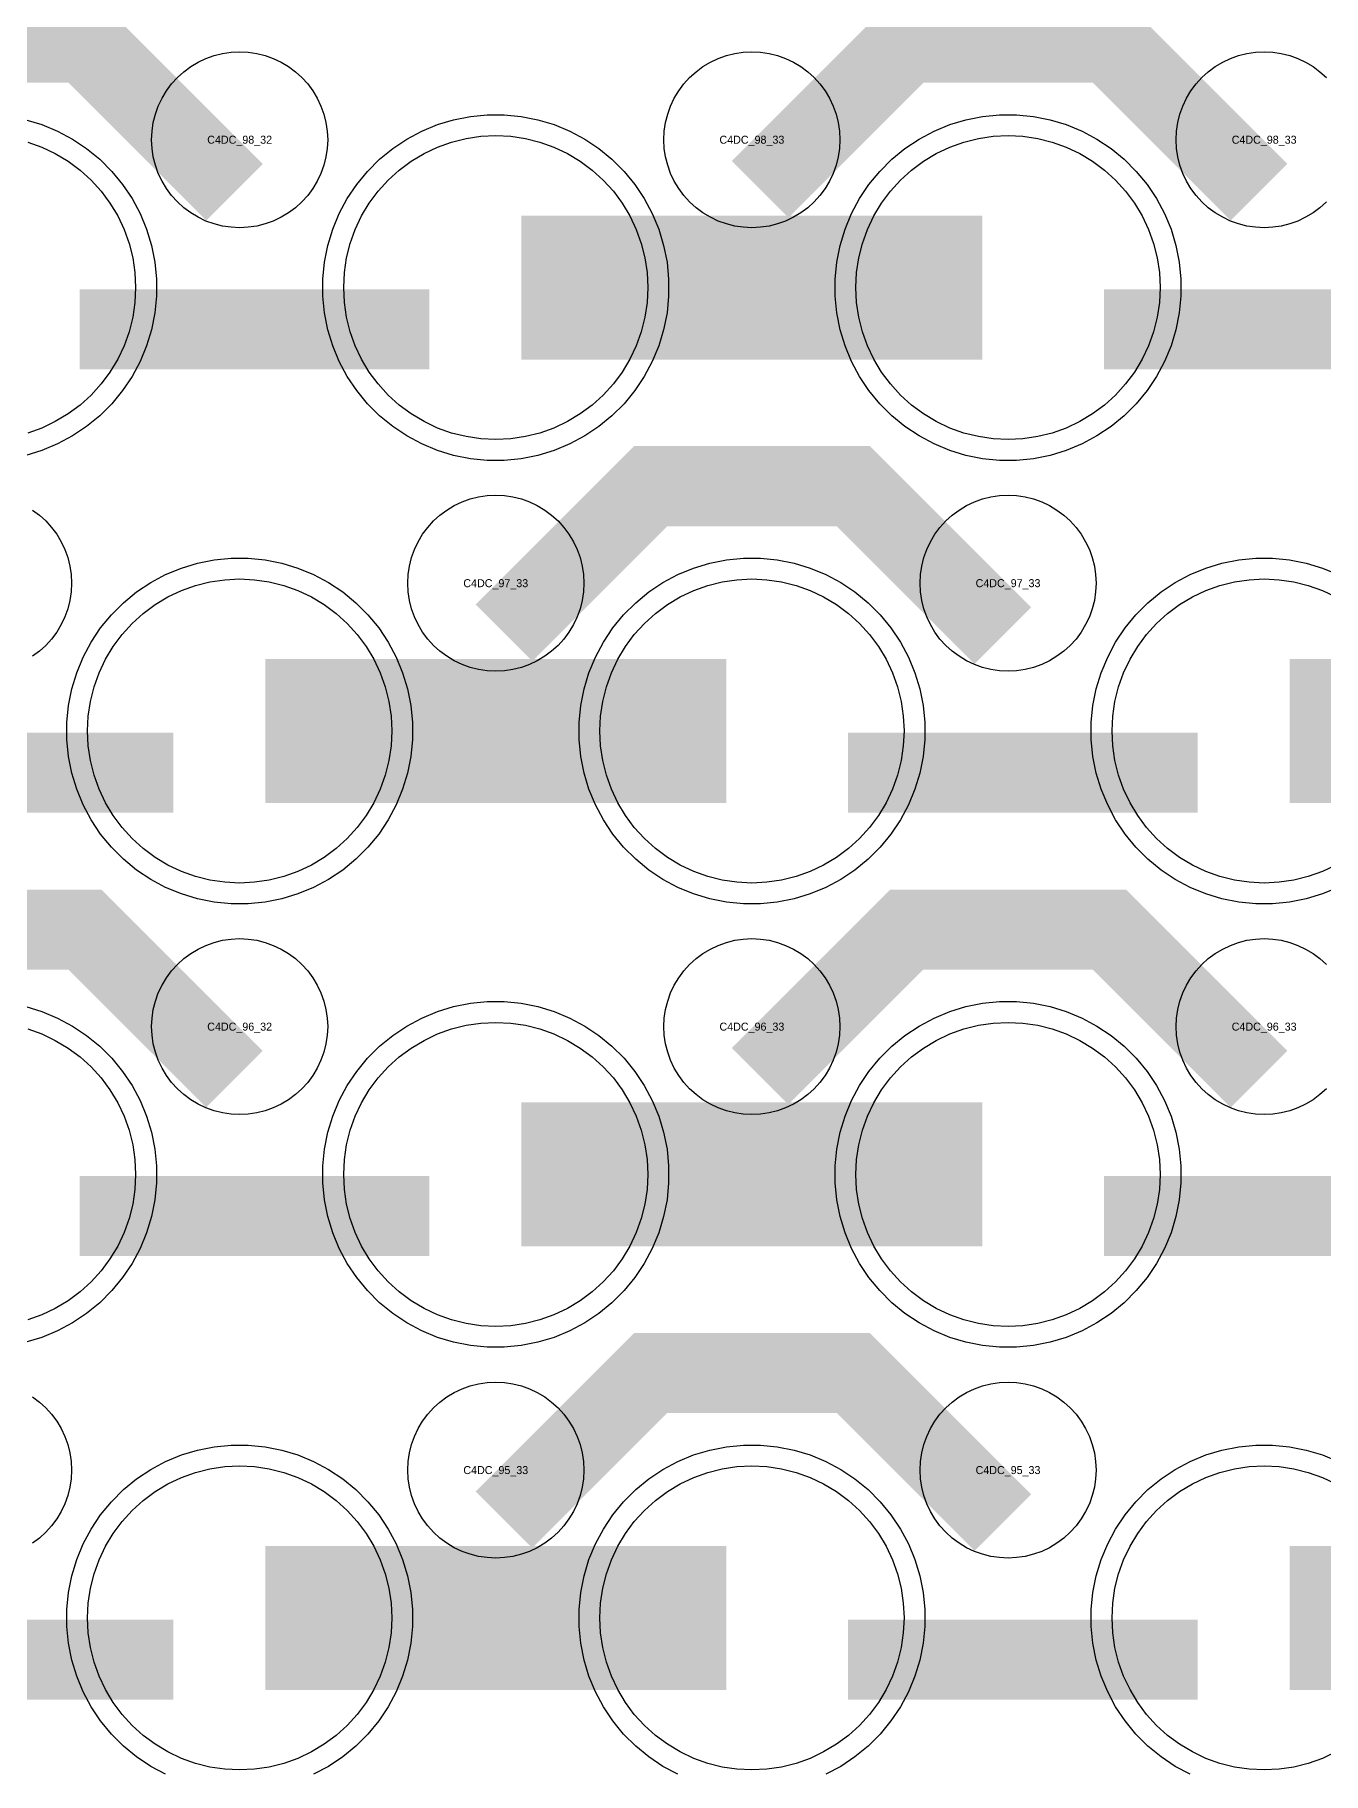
# Model space of a CAD drawing. Extents: x -11880 to 11880, y -14992 to 14992.
# Drawn here: x -1584 to -1182, y -1725 to -1181 of the extents above; entities that cross this region are included whole.
import ezdxf
from ezdxf.enums import TextEntityAlignment as Align

# ---------------------------------------------------------------- set-up
doc = ezdxf.new("R2010")
doc.units = 0
doc.header["$MEASUREMENT"] = 0
for name, color, linetype in [('GDS_775_DT_237', 138, 'CONTINUOUS'), ('RDL1_FS', 34, 'CONTINUOUS'), ('RDL_BS', 160, 'CONTINUOUS')]:
    doc.layers.add(name, color=color, linetype=linetype)

msp = doc.modelspace()

# ---------------------------------------------------------------- linework, layer by layer
at = {"layer": 'RDL1_FS'}
for points in [[(-1586.209, -1214.821), (-1581.819, -1216.393), (-1577.605, -1218.385), (-1573.605, -1220.783), (-1569.86, -1223.561), (-1566.406, -1226.691), (-1563.276, -1230.145), (-1560.498, -1233.89), (-1558.1, -1237.89), (-1556.108, -1242.104), (-1554.536, -1246.494), (-1553.404, -1251.017), (-1552.72, -1255.628), (-1552.491, -1260.285), (-1552.72, -1264.942), (-1553.404, -1269.553), (-1554.536, -1274.076), (-1556.108, -1278.466), (-1558.1, -1282.68), (-1560.498, -1286.68), (-1563.276, -1290.425), (-1566.406, -1293.879), (-1569.86, -1297.009), (-1573.605, -1299.787), (-1577.605, -1302.185), (-1581.819, -1304.177), (-1586.209, -1305.749)], [(-1177.605, -1440.75), (-1181.819, -1442.742), (-1186.209, -1444.314), (-1190.732, -1445.446), (-1195.343, -1446.13), (-1200, -1446.359), (-1204.657, -1446.13), (-1209.268, -1445.446), (-1213.791, -1444.314), (-1218.181, -1442.742), (-1222.395, -1440.75), (-1226.395, -1438.352), (-1230.14, -1435.574), (-1233.594, -1432.444), (-1236.724, -1428.99), (-1239.502, -1425.245), (-1241.9, -1421.245), (-1243.892, -1417.031), (-1245.464, -1412.641), (-1246.596, -1408.118), (-1247.28, -1403.507), (-1247.509, -1398.85), (-1247.28, -1394.193), (-1246.596, -1389.582), (-1245.464, -1385.059), (-1243.892, -1380.669), (-1241.9, -1376.455), (-1239.502, -1372.455), (-1236.724, -1368.71), (-1233.594, -1365.256), (-1230.14, -1362.126), (-1226.395, -1359.348), (-1222.395, -1356.95), (-1218.181, -1354.958), (-1213.791, -1353.386), (-1209.268, -1352.254), (-1204.657, -1351.57), (-1200, -1351.341), (-1195.343, -1351.57), (-1190.732, -1352.254), (-1186.209, -1353.386), (-1181.819, -1354.958), (-1177.605, -1356.95)], [(-1586.209, -1491.951), (-1581.819, -1493.523), (-1577.605, -1495.515), (-1573.605, -1497.913), (-1569.86, -1500.691), (-1566.406, -1503.821), (-1563.276, -1507.275), (-1560.498, -1511.02), (-1558.1, -1515.02), (-1556.108, -1519.234), (-1554.536, -1523.624), (-1553.404, -1528.147), (-1552.72, -1532.758), (-1552.491, -1537.415), (-1552.72, -1542.072), (-1553.404, -1546.683), (-1554.536, -1551.206), (-1556.108, -1555.596), (-1558.1, -1559.81), (-1560.498, -1563.81), (-1563.276, -1567.555), (-1566.406, -1571.009), (-1569.86, -1574.139), (-1573.605, -1576.917), (-1577.605, -1579.315), (-1581.819, -1581.307), (-1586.209, -1582.879)], [(-1177.605, -1717.88), (-1181.819, -1719.872), (-1186.209, -1721.444), (-1190.732, -1722.576), (-1195.343, -1723.26), (-1200, -1723.489), (-1204.657, -1723.26), (-1209.268, -1722.576), (-1213.791, -1721.444), (-1218.181, -1719.872), (-1222.395, -1717.88), (-1226.395, -1715.482), (-1230.14, -1712.704), (-1233.594, -1709.574), (-1236.724, -1706.12), (-1239.502, -1702.375), (-1241.9, -1698.375), (-1243.892, -1694.161), (-1245.464, -1689.771), (-1246.596, -1685.248), (-1247.28, -1680.637), (-1247.509, -1675.98), (-1247.28, -1671.323), (-1246.596, -1666.712), (-1245.464, -1662.189), (-1243.892, -1657.799), (-1241.9, -1653.585), (-1239.502, -1649.585), (-1236.724, -1645.84), (-1233.594, -1642.386), (-1230.14, -1639.256), (-1226.395, -1636.478), (-1222.395, -1634.08), (-1218.181, -1632.088), (-1213.791, -1630.516), (-1209.268, -1629.384), (-1204.657, -1628.7), (-1200, -1628.471), (-1195.343, -1628.7), (-1190.732, -1629.384), (-1186.209, -1630.516), (-1181.819, -1632.088), (-1177.605, -1634.08)]]:
    msp.add_lwpolyline(points, dxfattribs=at)
for points in [[(-1440, -1307.794), (-1444.657, -1307.565), (-1449.268, -1306.881), (-1453.791, -1305.749), (-1458.181, -1304.177), (-1462.395, -1302.185), (-1466.395, -1299.787), (-1470.14, -1297.009), (-1473.594, -1293.879), (-1476.724, -1290.425), (-1479.502, -1286.68), (-1481.9, -1282.68), (-1483.892, -1278.466), (-1485.464, -1274.076), (-1486.596, -1269.553), (-1487.28, -1264.942), (-1487.509, -1260.285), (-1487.28, -1255.628), (-1486.596, -1251.017), (-1485.464, -1246.494), (-1483.892, -1242.104), (-1481.9, -1237.89), (-1479.502, -1233.89), (-1476.724, -1230.145), (-1473.594, -1226.691), (-1470.14, -1223.561), (-1466.395, -1220.783), (-1462.395, -1218.385), (-1458.181, -1216.393), (-1453.791, -1214.821), (-1449.268, -1213.689), (-1444.657, -1213.005), (-1440, -1212.776), (-1435.343, -1213.005), (-1430.732, -1213.689), (-1426.209, -1214.821), (-1421.819, -1216.393), (-1417.605, -1218.385), (-1413.605, -1220.783), (-1409.86, -1223.561), (-1406.406, -1226.691), (-1403.276, -1230.145), (-1400.498, -1233.89), (-1398.1, -1237.89), (-1396.108, -1242.104), (-1394.536, -1246.494), (-1393.404, -1251.017), (-1392.72, -1255.628), (-1392.491, -1260.285), (-1392.72, -1264.942), (-1393.404, -1269.553), (-1394.536, -1274.076), (-1396.108, -1278.466), (-1398.1, -1282.68), (-1400.498, -1286.68), (-1403.276, -1290.425), (-1406.406, -1293.879), (-1409.86, -1297.009), (-1413.605, -1299.787), (-1417.605, -1302.185), (-1421.819, -1304.177), (-1426.209, -1305.749), (-1430.732, -1306.881), (-1435.343, -1307.565)], [(-1280, -1307.794), (-1284.657, -1307.565), (-1289.268, -1306.881), (-1293.791, -1305.749), (-1298.181, -1304.177), (-1302.395, -1302.185), (-1306.395, -1299.787), (-1310.14, -1297.009), (-1313.594, -1293.879), (-1316.724, -1290.425), (-1319.502, -1286.68), (-1321.9, -1282.68), (-1323.892, -1278.466), (-1325.464, -1274.076), (-1326.596, -1269.553), (-1327.28, -1264.942), (-1327.509, -1260.285), (-1327.28, -1255.628), (-1326.596, -1251.017), (-1325.464, -1246.494), (-1323.892, -1242.104), (-1321.9, -1237.89), (-1319.502, -1233.89), (-1316.724, -1230.145), (-1313.594, -1226.691), (-1310.14, -1223.561), (-1306.395, -1220.783), (-1302.395, -1218.385), (-1298.181, -1216.393), (-1293.791, -1214.821), (-1289.268, -1213.689), (-1284.657, -1213.005), (-1280, -1212.776), (-1275.343, -1213.005), (-1270.732, -1213.689), (-1266.209, -1214.821), (-1261.819, -1216.393), (-1257.605, -1218.385), (-1253.605, -1220.783), (-1249.86, -1223.561), (-1246.406, -1226.691), (-1243.276, -1230.145), (-1240.498, -1233.89), (-1238.1, -1237.89), (-1236.108, -1242.104), (-1234.536, -1246.494), (-1233.404, -1251.017), (-1232.72, -1255.628), (-1232.491, -1260.285), (-1232.72, -1264.942), (-1233.404, -1269.553), (-1234.536, -1274.076), (-1236.108, -1278.466), (-1238.1, -1282.68), (-1240.498, -1286.68), (-1243.276, -1290.425), (-1246.406, -1293.879), (-1249.86, -1297.009), (-1253.605, -1299.787), (-1257.605, -1302.185), (-1261.819, -1304.177), (-1266.209, -1305.749), (-1270.732, -1306.881), (-1275.343, -1307.565)], [(-1520, -1446.359), (-1524.657, -1446.13), (-1529.268, -1445.446), (-1533.791, -1444.314), (-1538.181, -1442.742), (-1542.395, -1440.75), (-1546.395, -1438.352), (-1550.14, -1435.574), (-1553.594, -1432.444), (-1556.724, -1428.99), (-1559.502, -1425.245), (-1561.9, -1421.245), (-1563.892, -1417.031), (-1565.464, -1412.641), (-1566.596, -1408.118), (-1567.28, -1403.507), (-1567.509, -1398.85), (-1567.28, -1394.193), (-1566.596, -1389.582), (-1565.464, -1385.059), (-1563.892, -1380.669), (-1561.9, -1376.455), (-1559.502, -1372.455), (-1556.724, -1368.71), (-1553.594, -1365.256), (-1550.14, -1362.126), (-1546.395, -1359.348), (-1542.395, -1356.95), (-1538.181, -1354.958), (-1533.791, -1353.386), (-1529.268, -1352.254), (-1524.657, -1351.57), (-1520, -1351.341), (-1515.343, -1351.57), (-1510.732, -1352.254), (-1506.209, -1353.386), (-1501.819, -1354.958), (-1497.605, -1356.95), (-1493.605, -1359.348), (-1489.86, -1362.126), (-1486.406, -1365.256), (-1483.276, -1368.71), (-1480.498, -1372.455), (-1478.1, -1376.455), (-1476.108, -1380.669), (-1474.536, -1385.059), (-1473.404, -1389.582), (-1472.72, -1394.193), (-1472.491, -1398.85), (-1472.72, -1403.507), (-1473.404, -1408.118), (-1474.536, -1412.641), (-1476.108, -1417.031), (-1478.1, -1421.245), (-1480.498, -1425.245), (-1483.276, -1428.99), (-1486.406, -1432.444), (-1489.86, -1435.574), (-1493.605, -1438.352), (-1497.605, -1440.75), (-1501.819, -1442.742), (-1506.209, -1444.314), (-1510.732, -1445.446), (-1515.343, -1446.13)], [(-1360, -1446.359), (-1364.657, -1446.13), (-1369.268, -1445.446), (-1373.791, -1444.314), (-1378.181, -1442.742), (-1382.395, -1440.75), (-1386.395, -1438.352), (-1390.14, -1435.574), (-1393.594, -1432.444), (-1396.724, -1428.99), (-1399.502, -1425.245), (-1401.9, -1421.245), (-1403.892, -1417.031), (-1405.464, -1412.641), (-1406.596, -1408.118), (-1407.28, -1403.507), (-1407.509, -1398.85), (-1407.28, -1394.193), (-1406.596, -1389.582), (-1405.464, -1385.059), (-1403.892, -1380.669), (-1401.9, -1376.455), (-1399.502, -1372.455), (-1396.724, -1368.71), (-1393.594, -1365.256), (-1390.14, -1362.126), (-1386.395, -1359.348), (-1382.395, -1356.95), (-1378.181, -1354.958), (-1373.791, -1353.386), (-1369.268, -1352.254), (-1364.657, -1351.57), (-1360, -1351.341), (-1355.343, -1351.57), (-1350.732, -1352.254), (-1346.209, -1353.386), (-1341.819, -1354.958), (-1337.605, -1356.95), (-1333.605, -1359.348), (-1329.86, -1362.126), (-1326.406, -1365.256), (-1323.276, -1368.71), (-1320.498, -1372.455), (-1318.1, -1376.455), (-1316.108, -1380.669), (-1314.536, -1385.059), (-1313.404, -1389.582), (-1312.72, -1394.193), (-1312.491, -1398.85), (-1312.72, -1403.507), (-1313.404, -1408.118), (-1314.536, -1412.641), (-1316.108, -1417.031), (-1318.1, -1421.245), (-1320.498, -1425.245), (-1323.276, -1428.99), (-1326.406, -1432.444), (-1329.86, -1435.574), (-1333.605, -1438.352), (-1337.605, -1440.75), (-1341.819, -1442.742), (-1346.209, -1444.314), (-1350.732, -1445.446), (-1355.343, -1446.13)], [(-1440, -1584.924), (-1444.657, -1584.695), (-1449.268, -1584.011), (-1453.791, -1582.879), (-1458.181, -1581.307), (-1462.395, -1579.315), (-1466.395, -1576.917), (-1470.14, -1574.139), (-1473.594, -1571.009), (-1476.724, -1567.555), (-1479.502, -1563.81), (-1481.9, -1559.81), (-1483.892, -1555.596), (-1485.464, -1551.206), (-1486.596, -1546.683), (-1487.28, -1542.072), (-1487.509, -1537.415), (-1487.28, -1532.758), (-1486.596, -1528.147), (-1485.464, -1523.624), (-1483.892, -1519.234), (-1481.9, -1515.02), (-1479.502, -1511.02), (-1476.724, -1507.275), (-1473.594, -1503.821), (-1470.14, -1500.691), (-1466.395, -1497.913), (-1462.395, -1495.515), (-1458.181, -1493.523), (-1453.791, -1491.951), (-1449.268, -1490.819), (-1444.657, -1490.135), (-1440, -1489.906), (-1435.343, -1490.135), (-1430.732, -1490.819), (-1426.209, -1491.951), (-1421.819, -1493.523), (-1417.605, -1495.515), (-1413.605, -1497.913), (-1409.86, -1500.691), (-1406.406, -1503.821), (-1403.276, -1507.275), (-1400.498, -1511.02), (-1398.1, -1515.02), (-1396.108, -1519.234), (-1394.536, -1523.624), (-1393.404, -1528.147), (-1392.72, -1532.758), (-1392.491, -1537.415), (-1392.72, -1542.072), (-1393.404, -1546.683), (-1394.536, -1551.206), (-1396.108, -1555.596), (-1398.1, -1559.81), (-1400.498, -1563.81), (-1403.276, -1567.555), (-1406.406, -1571.009), (-1409.86, -1574.139), (-1413.605, -1576.917), (-1417.605, -1579.315), (-1421.819, -1581.307), (-1426.209, -1582.879), (-1430.732, -1584.011), (-1435.343, -1584.695)], [(-1280, -1584.924), (-1284.657, -1584.695), (-1289.268, -1584.011), (-1293.791, -1582.879), (-1298.181, -1581.307), (-1302.395, -1579.315), (-1306.395, -1576.917), (-1310.14, -1574.139), (-1313.594, -1571.009), (-1316.724, -1567.555), (-1319.502, -1563.81), (-1321.9, -1559.81), (-1323.892, -1555.596), (-1325.464, -1551.206), (-1326.596, -1546.683), (-1327.28, -1542.072), (-1327.509, -1537.415), (-1327.28, -1532.758), (-1326.596, -1528.147), (-1325.464, -1523.624), (-1323.892, -1519.234), (-1321.9, -1515.02), (-1319.502, -1511.02), (-1316.724, -1507.275), (-1313.594, -1503.821), (-1310.14, -1500.691), (-1306.395, -1497.913), (-1302.395, -1495.515), (-1298.181, -1493.523), (-1293.791, -1491.951), (-1289.268, -1490.819), (-1284.657, -1490.135), (-1280, -1489.906), (-1275.343, -1490.135), (-1270.732, -1490.819), (-1266.209, -1491.951), (-1261.819, -1493.523), (-1257.605, -1495.515), (-1253.605, -1497.913), (-1249.86, -1500.691), (-1246.406, -1503.821), (-1243.276, -1507.275), (-1240.498, -1511.02), (-1238.1, -1515.02), (-1236.108, -1519.234), (-1234.536, -1523.624), (-1233.404, -1528.147), (-1232.72, -1532.758), (-1232.491, -1537.415), (-1232.72, -1542.072), (-1233.404, -1546.683), (-1234.536, -1551.206), (-1236.108, -1555.596), (-1238.1, -1559.81), (-1240.498, -1563.81), (-1243.276, -1567.555), (-1246.406, -1571.009), (-1249.86, -1574.139), (-1253.605, -1576.917), (-1257.605, -1579.315), (-1261.819, -1581.307), (-1266.209, -1582.879), (-1270.732, -1584.011), (-1275.343, -1584.695)], [(-1520, -1723.489), (-1524.657, -1723.26), (-1529.268, -1722.576), (-1533.791, -1721.444), (-1538.181, -1719.872), (-1542.395, -1717.88), (-1546.395, -1715.482), (-1550.14, -1712.704), (-1553.594, -1709.574), (-1556.724, -1706.12), (-1559.502, -1702.375), (-1561.9, -1698.375), (-1563.892, -1694.161), (-1565.464, -1689.771), (-1566.596, -1685.248), (-1567.28, -1680.637), (-1567.509, -1675.98), (-1567.28, -1671.323), (-1566.596, -1666.712), (-1565.464, -1662.189), (-1563.892, -1657.799), (-1561.9, -1653.585), (-1559.502, -1649.585), (-1556.724, -1645.84), (-1553.594, -1642.386), (-1550.14, -1639.256), (-1546.395, -1636.478), (-1542.395, -1634.08), (-1538.181, -1632.088), (-1533.791, -1630.516), (-1529.268, -1629.384), (-1524.657, -1628.7), (-1520, -1628.471), (-1515.343, -1628.7), (-1510.732, -1629.384), (-1506.209, -1630.516), (-1501.819, -1632.088), (-1497.605, -1634.08), (-1493.605, -1636.478), (-1489.86, -1639.256), (-1486.406, -1642.386), (-1483.276, -1645.84), (-1480.498, -1649.585), (-1478.1, -1653.585), (-1476.108, -1657.799), (-1474.536, -1662.189), (-1473.404, -1666.712), (-1472.72, -1671.323), (-1472.491, -1675.98), (-1472.72, -1680.637), (-1473.404, -1685.248), (-1474.536, -1689.771), (-1476.108, -1694.161), (-1478.1, -1698.375), (-1480.498, -1702.375), (-1483.276, -1706.12), (-1486.406, -1709.574), (-1489.86, -1712.704), (-1493.605, -1715.482), (-1497.605, -1717.88), (-1501.819, -1719.872), (-1506.209, -1721.444), (-1510.732, -1722.576), (-1515.343, -1723.26)], [(-1360, -1723.489), (-1364.657, -1723.26), (-1369.268, -1722.576), (-1373.791, -1721.444), (-1378.181, -1719.872), (-1382.395, -1717.88), (-1386.395, -1715.482), (-1390.14, -1712.704), (-1393.594, -1709.574), (-1396.724, -1706.12), (-1399.502, -1702.375), (-1401.9, -1698.375), (-1403.892, -1694.161), (-1405.464, -1689.771), (-1406.596, -1685.248), (-1407.28, -1680.637), (-1407.509, -1675.98), (-1407.28, -1671.323), (-1406.596, -1666.712), (-1405.464, -1662.189), (-1403.892, -1657.799), (-1401.9, -1653.585), (-1399.502, -1649.585), (-1396.724, -1645.84), (-1393.594, -1642.386), (-1390.14, -1639.256), (-1386.395, -1636.478), (-1382.395, -1634.08), (-1378.181, -1632.088), (-1373.791, -1630.516), (-1369.268, -1629.384), (-1364.657, -1628.7), (-1360, -1628.471), (-1355.343, -1628.7), (-1350.732, -1629.384), (-1346.209, -1630.516), (-1341.819, -1632.088), (-1337.605, -1634.08), (-1333.605, -1636.478), (-1329.86, -1639.256), (-1326.406, -1642.386), (-1323.276, -1645.84), (-1320.498, -1649.585), (-1318.1, -1653.585), (-1316.108, -1657.799), (-1314.536, -1662.189), (-1313.404, -1666.712), (-1312.72, -1671.323), (-1312.491, -1675.98), (-1312.72, -1680.637), (-1313.404, -1685.248), (-1314.536, -1689.771), (-1316.108, -1694.161), (-1318.1, -1698.375), (-1320.498, -1702.375), (-1323.276, -1706.12), (-1326.406, -1709.574), (-1329.86, -1712.704), (-1333.605, -1715.482), (-1337.605, -1717.88), (-1341.819, -1719.872), (-1346.209, -1721.444), (-1350.732, -1722.576), (-1355.343, -1723.26)]]:
    msp.add_lwpolyline(points, close=True, dxfattribs=at)
for points in [[(-1431.998, -1260.285, 45, 45, 0), (-1359.998, -1260.285, 45, 45, 0)], [(-1359.998, -1260.285, 45, 45, 0), (-1287.998, -1260.285, 45, 45, 0)], [(-1511.998, -1398.85, 45, 45, 0), (-1439.998, -1398.85, 45, 45, 0)], [(-1439.998, -1398.85, 45, 45, 0), (-1367.998, -1398.85, 45, 45, 0)], [(-1191.998, -1398.85, 45, 45, 0), (-1119.998, -1398.85, 45, 45, 0)], [(-1431.998, -1537.415, 45, 45, 0), (-1359.998, -1537.415, 45, 45, 0)], [(-1359.998, -1537.415, 45, 45, 0), (-1287.998, -1537.415, 45, 45, 0)], [(-1511.998, -1675.98, 45, 45, 0), (-1439.998, -1675.98, 45, 45, 0)], [(-1439.998, -1675.98, 45, 45, 0), (-1367.998, -1675.98, 45, 45, 0)], [(-1191.998, -1675.98, 45, 45, 0), (-1119.998, -1675.98, 45, 45, 0)]]:
    msp.add_lwpolyline(points, format="xyseb", dxfattribs=at)
at = {"layer": 'RDL_BS'}
for points in [[(-1521.599, -1230.498, 25, 25, 0), (-1568.313, -1183.784, 25, 25, 0), (-1598.071, -1183.784, 25, 25, 0)], [(-1357.438, -1229.599, 25, 25, 0), (-1311.623, -1183.784, 25, 25, 0), (-1278.07, -1183.784, 25, 25, 0)], [(-1201.599, -1230.498, 25, 25, 0), (-1248.313, -1183.784, 25, 25, 0), (-1278.071, -1183.784, 25, 25, 0)], [(-1569.984, -1273.298, 25, 25, 0), (-1460.719, -1273.298, 25, 25, 0)], [(-1249.984, -1273.298, 25, 25, 0), (-1140.719, -1273.298, 25, 25, 0)], [(-1437.438, -1368.164, 25, 25, 0), (-1391.623, -1322.349, 25, 25, 0), (-1358.07, -1322.349, 25, 25, 0)], [(-1281.599, -1369.063, 25, 25, 0), (-1328.313, -1322.349, 25, 25, 0), (-1358.071, -1322.349, 25, 25, 0)], [(-1649.984, -1411.863, 25, 25, 0), (-1540.719, -1411.863, 25, 25, 0)], [(-1329.984, -1411.863, 25, 25, 0), (-1220.719, -1411.863, 25, 25, 0)], [(-1521.599, -1507.628, 25, 25, 0), (-1568.313, -1460.914, 25, 25, 0), (-1598.071, -1460.914, 25, 25, 0)], [(-1357.438, -1506.729, 25, 25, 0), (-1311.623, -1460.914, 25, 25, 0), (-1278.07, -1460.914, 25, 25, 0)], [(-1201.599, -1507.628, 25, 25, 0), (-1248.313, -1460.914, 25, 25, 0), (-1278.071, -1460.914, 25, 25, 0)], [(-1569.984, -1550.428, 25, 25, 0), (-1460.719, -1550.428, 25, 25, 0)], [(-1249.984, -1550.428, 25, 25, 0), (-1140.719, -1550.428, 25, 25, 0)], [(-1437.438, -1645.294, 25, 25, 0), (-1391.623, -1599.479, 25, 25, 0), (-1358.07, -1599.479, 25, 25, 0)], [(-1281.599, -1646.193, 25, 25, 0), (-1328.313, -1599.479, 25, 25, 0), (-1358.071, -1599.479, 25, 25, 0)], [(-1649.984, -1688.993, 25, 25, 0), (-1540.719, -1688.993, 25, 25, 0)], [(-1329.984, -1688.993, 25, 25, 0), (-1220.719, -1688.993, 25, 25, 0)]]:
    msp.add_lwpolyline(points, format="xyseb", dxfattribs=at)
for points in [[(-1520, -1241.591), (-1522.693, -1241.459), (-1525.365, -1241.063), (-1527.984, -1240.406), (-1530.519, -1239.499), (-1532.956, -1238.347), (-1535.28, -1236.954), (-1537.443, -1235.351), (-1539.442, -1233.539), (-1541.254, -1231.54), (-1542.857, -1229.377), (-1544.25, -1227.053), (-1545.402, -1224.616), (-1546.309, -1222.081), (-1546.966, -1219.462), (-1547.362, -1216.79), (-1547.494, -1214.097), (-1547.362, -1211.404), (-1546.966, -1208.732), (-1546.309, -1206.113), (-1545.402, -1203.578), (-1544.25, -1201.141), (-1542.857, -1198.817), (-1541.254, -1196.654), (-1539.442, -1194.655), (-1537.443, -1192.843), (-1535.28, -1191.24), (-1532.956, -1189.847), (-1530.519, -1188.695), (-1527.984, -1187.788), (-1525.365, -1187.131), (-1522.693, -1186.735), (-1520, -1186.603), (-1517.307, -1186.735), (-1514.635, -1187.131), (-1512.016, -1187.788), (-1509.481, -1188.695), (-1507.044, -1189.847), (-1504.72, -1191.24), (-1502.557, -1192.843), (-1500.558, -1194.655), (-1498.746, -1196.654), (-1497.143, -1198.817), (-1495.75, -1201.141), (-1494.598, -1203.578), (-1493.691, -1206.113), (-1493.034, -1208.732), (-1492.638, -1211.404), (-1492.506, -1214.097), (-1492.638, -1216.79), (-1493.034, -1219.462), (-1493.691, -1222.081), (-1494.598, -1224.616), (-1495.75, -1227.053), (-1497.143, -1229.377), (-1498.746, -1231.54), (-1500.558, -1233.539), (-1502.557, -1235.351), (-1504.72, -1236.954), (-1507.044, -1238.347), (-1509.481, -1239.499), (-1512.016, -1240.406), (-1514.635, -1241.063), (-1517.307, -1241.459)], [(-1360, -1241.591), (-1362.693, -1241.459), (-1365.365, -1241.063), (-1367.984, -1240.406), (-1370.519, -1239.499), (-1372.956, -1238.347), (-1375.28, -1236.954), (-1377.443, -1235.351), (-1379.442, -1233.539), (-1381.254, -1231.54), (-1382.857, -1229.377), (-1384.25, -1227.053), (-1385.402, -1224.616), (-1386.309, -1222.081), (-1386.966, -1219.462), (-1387.362, -1216.79), (-1387.494, -1214.097), (-1387.362, -1211.404), (-1386.966, -1208.732), (-1386.309, -1206.113), (-1385.402, -1203.578), (-1384.25, -1201.141), (-1382.857, -1198.817), (-1381.254, -1196.654), (-1379.442, -1194.655), (-1377.443, -1192.843), (-1375.28, -1191.24), (-1372.956, -1189.847), (-1370.519, -1188.695), (-1367.984, -1187.788), (-1365.365, -1187.131), (-1362.693, -1186.735), (-1360, -1186.603), (-1357.307, -1186.735), (-1354.635, -1187.131), (-1352.016, -1187.788), (-1349.481, -1188.695), (-1347.044, -1189.847), (-1344.72, -1191.24), (-1342.557, -1192.843), (-1340.558, -1194.655), (-1338.746, -1196.654), (-1337.143, -1198.817), (-1335.75, -1201.141), (-1334.598, -1203.578), (-1333.691, -1206.113), (-1333.034, -1208.732), (-1332.638, -1211.404), (-1332.506, -1214.097), (-1332.638, -1216.79), (-1333.034, -1219.462), (-1333.691, -1222.081), (-1334.598, -1224.616), (-1335.75, -1227.053), (-1337.143, -1229.377), (-1338.746, -1231.54), (-1340.558, -1233.539), (-1342.557, -1235.351), (-1344.72, -1236.954), (-1347.044, -1238.347), (-1349.481, -1239.499), (-1352.016, -1240.406), (-1354.635, -1241.063), (-1357.307, -1241.459)], [(-1442.644, -1314.285), (-1447.938, -1313.768), (-1453.165, -1312.722), (-1458.205, -1311.191), (-1463.115, -1309.16), (-1467.777, -1306.668), (-1472.191, -1303.721), (-1476.292, -1300.359), (-1480.074, -1296.577), (-1483.436, -1292.476), (-1486.383, -1288.062), (-1488.875, -1283.4), (-1490.906, -1278.49), (-1492.437, -1273.45), (-1493.483, -1268.223), (-1494, -1262.929), (-1494, -1257.641), (-1493.483, -1252.347), (-1492.437, -1247.12), (-1490.906, -1242.08), (-1488.875, -1237.17), (-1486.383, -1232.508), (-1483.436, -1228.094), (-1480.074, -1223.993), (-1476.292, -1220.211), (-1472.191, -1216.849), (-1467.777, -1213.902), (-1463.115, -1211.41), (-1458.205, -1209.379), (-1453.165, -1207.848), (-1447.938, -1206.802), (-1442.644, -1206.285), (-1437.356, -1206.285), (-1432.062, -1206.802), (-1426.835, -1207.848), (-1421.795, -1209.379), (-1416.885, -1211.41), (-1412.223, -1213.902), (-1407.809, -1216.849), (-1403.708, -1220.211), (-1399.926, -1223.993), (-1396.564, -1228.094), (-1393.617, -1232.508), (-1391.125, -1237.17), (-1389.094, -1242.08), (-1387.563, -1247.12), (-1386.517, -1252.347), (-1386, -1257.641), (-1386, -1262.929), (-1386.517, -1268.223), (-1387.563, -1273.45), (-1389.094, -1278.49), (-1391.125, -1283.4), (-1393.617, -1288.062), (-1396.564, -1292.476), (-1399.926, -1296.577), (-1403.708, -1300.359), (-1407.809, -1303.721), (-1412.223, -1306.668), (-1416.885, -1309.16), (-1421.795, -1311.191), (-1426.835, -1312.722), (-1432.062, -1313.768), (-1437.356, -1314.285)], [(-1282.644, -1314.285), (-1287.938, -1313.768), (-1293.165, -1312.722), (-1298.205, -1311.191), (-1303.115, -1309.16), (-1307.777, -1306.668), (-1312.191, -1303.721), (-1316.292, -1300.359), (-1320.074, -1296.577), (-1323.436, -1292.476), (-1326.383, -1288.062), (-1328.875, -1283.4), (-1330.906, -1278.49), (-1332.437, -1273.45), (-1333.483, -1268.223), (-1334, -1262.929), (-1334, -1257.641), (-1333.483, -1252.347), (-1332.437, -1247.12), (-1330.906, -1242.08), (-1328.875, -1237.17), (-1326.383, -1232.508), (-1323.436, -1228.094), (-1320.074, -1223.993), (-1316.292, -1220.211), (-1312.191, -1216.849), (-1307.777, -1213.902), (-1303.115, -1211.41), (-1298.205, -1209.379), (-1293.165, -1207.848), (-1287.938, -1206.802), (-1282.644, -1206.285), (-1277.356, -1206.285), (-1272.062, -1206.802), (-1266.835, -1207.848), (-1261.795, -1209.379), (-1256.885, -1211.41), (-1252.223, -1213.902), (-1247.809, -1216.849), (-1243.708, -1220.211), (-1239.926, -1223.993), (-1236.564, -1228.094), (-1233.617, -1232.508), (-1231.125, -1237.17), (-1229.094, -1242.08), (-1227.563, -1247.12), (-1226.517, -1252.347), (-1226, -1257.641), (-1226, -1262.929), (-1226.517, -1268.223), (-1227.563, -1273.45), (-1229.094, -1278.49), (-1231.125, -1283.4), (-1233.617, -1288.062), (-1236.564, -1292.476), (-1239.926, -1296.577), (-1243.708, -1300.359), (-1247.809, -1303.721), (-1252.223, -1306.668), (-1256.885, -1309.16), (-1261.795, -1311.191), (-1266.835, -1312.722), (-1272.062, -1313.768), (-1277.356, -1314.285)], [(-1440, -1380.156), (-1442.693, -1380.024), (-1445.365, -1379.628), (-1447.984, -1378.971), (-1450.519, -1378.064), (-1452.956, -1376.912), (-1455.28, -1375.519), (-1457.443, -1373.916), (-1459.442, -1372.104), (-1461.254, -1370.105), (-1462.857, -1367.942), (-1464.25, -1365.618), (-1465.402, -1363.181), (-1466.309, -1360.646), (-1466.966, -1358.027), (-1467.362, -1355.355), (-1467.494, -1352.662), (-1467.362, -1349.969), (-1466.966, -1347.297), (-1466.309, -1344.678), (-1465.402, -1342.143), (-1464.25, -1339.706), (-1462.857, -1337.382), (-1461.254, -1335.219), (-1459.442, -1333.22), (-1457.443, -1331.408), (-1455.28, -1329.805), (-1452.956, -1328.412), (-1450.519, -1327.26), (-1447.984, -1326.353), (-1445.365, -1325.696), (-1442.693, -1325.3), (-1440, -1325.168), (-1437.307, -1325.3), (-1434.635, -1325.696), (-1432.016, -1326.353), (-1429.481, -1327.26), (-1427.044, -1328.412), (-1424.72, -1329.805), (-1422.557, -1331.408), (-1420.558, -1333.22), (-1418.746, -1335.219), (-1417.143, -1337.382), (-1415.75, -1339.706), (-1414.598, -1342.143), (-1413.691, -1344.678), (-1413.034, -1347.297), (-1412.638, -1349.969), (-1412.506, -1352.662), (-1412.638, -1355.355), (-1413.034, -1358.027), (-1413.691, -1360.646), (-1414.598, -1363.181), (-1415.75, -1365.618), (-1417.143, -1367.942), (-1418.746, -1370.105), (-1420.558, -1372.104), (-1422.557, -1373.916), (-1424.72, -1375.519), (-1427.044, -1376.912), (-1429.481, -1378.064), (-1432.016, -1378.971), (-1434.635, -1379.628), (-1437.307, -1380.024)], [(-1280, -1380.156), (-1282.693, -1380.024), (-1285.365, -1379.628), (-1287.984, -1378.971), (-1290.519, -1378.064), (-1292.956, -1376.912), (-1295.28, -1375.519), (-1297.443, -1373.916), (-1299.442, -1372.104), (-1301.254, -1370.105), (-1302.857, -1367.942), (-1304.25, -1365.618), (-1305.402, -1363.181), (-1306.309, -1360.646), (-1306.966, -1358.027), (-1307.362, -1355.355), (-1307.494, -1352.662), (-1307.362, -1349.969), (-1306.966, -1347.297), (-1306.309, -1344.678), (-1305.402, -1342.143), (-1304.25, -1339.706), (-1302.857, -1337.382), (-1301.254, -1335.219), (-1299.442, -1333.22), (-1297.443, -1331.408), (-1295.28, -1329.805), (-1292.956, -1328.412), (-1290.519, -1327.26), (-1287.984, -1326.353), (-1285.365, -1325.696), (-1282.693, -1325.3), (-1280, -1325.168), (-1277.307, -1325.3), (-1274.635, -1325.696), (-1272.016, -1326.353), (-1269.481, -1327.26), (-1267.044, -1328.412), (-1264.72, -1329.805), (-1262.557, -1331.408), (-1260.558, -1333.22), (-1258.746, -1335.219), (-1257.143, -1337.382), (-1255.75, -1339.706), (-1254.598, -1342.143), (-1253.691, -1344.678), (-1253.034, -1347.297), (-1252.638, -1349.969), (-1252.506, -1352.662), (-1252.638, -1355.355), (-1253.034, -1358.027), (-1253.691, -1360.646), (-1254.598, -1363.181), (-1255.75, -1365.618), (-1257.143, -1367.942), (-1258.746, -1370.105), (-1260.558, -1372.104), (-1262.557, -1373.916), (-1264.72, -1375.519), (-1267.044, -1376.912), (-1269.481, -1378.064), (-1272.016, -1378.971), (-1274.635, -1379.628), (-1277.307, -1380.024)], [(-1522.644, -1452.85), (-1527.938, -1452.333), (-1533.165, -1451.287), (-1538.205, -1449.756), (-1543.115, -1447.725), (-1547.777, -1445.233), (-1552.191, -1442.286), (-1556.292, -1438.924), (-1560.074, -1435.142), (-1563.436, -1431.041), (-1566.383, -1426.627), (-1568.875, -1421.965), (-1570.906, -1417.055), (-1572.437, -1412.015), (-1573.483, -1406.788), (-1574, -1401.494), (-1574, -1396.206), (-1573.483, -1390.912), (-1572.437, -1385.685), (-1570.906, -1380.645), (-1568.875, -1375.735), (-1566.383, -1371.073), (-1563.436, -1366.659), (-1560.074, -1362.558), (-1556.292, -1358.776), (-1552.191, -1355.414), (-1547.777, -1352.467), (-1543.115, -1349.975), (-1538.205, -1347.944), (-1533.165, -1346.413), (-1527.938, -1345.367), (-1522.644, -1344.85), (-1517.356, -1344.85), (-1512.062, -1345.367), (-1506.835, -1346.413), (-1501.795, -1347.944), (-1496.885, -1349.975), (-1492.223, -1352.467), (-1487.809, -1355.414), (-1483.708, -1358.776), (-1479.926, -1362.558), (-1476.564, -1366.659), (-1473.617, -1371.073), (-1471.125, -1375.735), (-1469.094, -1380.645), (-1467.563, -1385.685), (-1466.517, -1390.912), (-1466, -1396.206), (-1466, -1401.494), (-1466.517, -1406.788), (-1467.563, -1412.015), (-1469.094, -1417.055), (-1471.125, -1421.965), (-1473.617, -1426.627), (-1476.564, -1431.041), (-1479.926, -1435.142), (-1483.708, -1438.924), (-1487.809, -1442.286), (-1492.223, -1445.233), (-1496.885, -1447.725), (-1501.795, -1449.756), (-1506.835, -1451.287), (-1512.062, -1452.333), (-1517.356, -1452.85)], [(-1362.644, -1452.85), (-1367.938, -1452.333), (-1373.165, -1451.287), (-1378.205, -1449.756), (-1383.115, -1447.725), (-1387.777, -1445.233), (-1392.191, -1442.286), (-1396.292, -1438.924), (-1400.074, -1435.142), (-1403.436, -1431.041), (-1406.383, -1426.627), (-1408.875, -1421.965), (-1410.906, -1417.055), (-1412.437, -1412.015), (-1413.483, -1406.788), (-1414, -1401.494), (-1414, -1396.206), (-1413.483, -1390.912), (-1412.437, -1385.685), (-1410.906, -1380.645), (-1408.875, -1375.735), (-1406.383, -1371.073), (-1403.436, -1366.659), (-1400.074, -1362.558), (-1396.292, -1358.776), (-1392.191, -1355.414), (-1387.777, -1352.467), (-1383.115, -1349.975), (-1378.205, -1347.944), (-1373.165, -1346.413), (-1367.938, -1345.367), (-1362.644, -1344.85), (-1357.356, -1344.85), (-1352.062, -1345.367), (-1346.835, -1346.413), (-1341.795, -1347.944), (-1336.885, -1349.975), (-1332.223, -1352.467), (-1327.809, -1355.414), (-1323.708, -1358.776), (-1319.926, -1362.558), (-1316.564, -1366.659), (-1313.617, -1371.073), (-1311.125, -1375.735), (-1309.094, -1380.645), (-1307.563, -1385.685), (-1306.517, -1390.912), (-1306, -1396.206), (-1306, -1401.494), (-1306.517, -1406.788), (-1307.563, -1412.015), (-1309.094, -1417.055), (-1311.125, -1421.965), (-1313.617, -1426.627), (-1316.564, -1431.041), (-1319.926, -1435.142), (-1323.708, -1438.924), (-1327.809, -1442.286), (-1332.223, -1445.233), (-1336.885, -1447.725), (-1341.795, -1449.756), (-1346.835, -1451.287), (-1352.062, -1452.333), (-1357.356, -1452.85)], [(-1520, -1518.721), (-1522.693, -1518.589), (-1525.365, -1518.193), (-1527.984, -1517.536), (-1530.519, -1516.629), (-1532.956, -1515.477), (-1535.28, -1514.084), (-1537.443, -1512.481), (-1539.442, -1510.669), (-1541.254, -1508.67), (-1542.857, -1506.507), (-1544.25, -1504.183), (-1545.402, -1501.746), (-1546.309, -1499.211), (-1546.966, -1496.592), (-1547.362, -1493.92), (-1547.494, -1491.227), (-1547.362, -1488.534), (-1546.966, -1485.862), (-1546.309, -1483.243), (-1545.402, -1480.708), (-1544.25, -1478.271), (-1542.857, -1475.947), (-1541.254, -1473.784), (-1539.442, -1471.785), (-1537.443, -1469.973), (-1535.28, -1468.37), (-1532.956, -1466.977), (-1530.519, -1465.825), (-1527.984, -1464.918), (-1525.365, -1464.261), (-1522.693, -1463.865), (-1520, -1463.733), (-1517.307, -1463.865), (-1514.635, -1464.261), (-1512.016, -1464.918), (-1509.481, -1465.825), (-1507.044, -1466.977), (-1504.72, -1468.37), (-1502.557, -1469.973), (-1500.558, -1471.785), (-1498.746, -1473.784), (-1497.143, -1475.947), (-1495.75, -1478.271), (-1494.598, -1480.708), (-1493.691, -1483.243), (-1493.034, -1485.862), (-1492.638, -1488.534), (-1492.506, -1491.227), (-1492.638, -1493.92), (-1493.034, -1496.592), (-1493.691, -1499.211), (-1494.598, -1501.746), (-1495.75, -1504.183), (-1497.143, -1506.507), (-1498.746, -1508.67), (-1500.558, -1510.669), (-1502.557, -1512.481), (-1504.72, -1514.084), (-1507.044, -1515.477), (-1509.481, -1516.629), (-1512.016, -1517.536), (-1514.635, -1518.193), (-1517.307, -1518.589)], [(-1360, -1518.721), (-1362.693, -1518.589), (-1365.365, -1518.193), (-1367.984, -1517.536), (-1370.519, -1516.629), (-1372.956, -1515.477), (-1375.28, -1514.084), (-1377.443, -1512.481), (-1379.442, -1510.669), (-1381.254, -1508.67), (-1382.857, -1506.507), (-1384.25, -1504.183), (-1385.402, -1501.746), (-1386.309, -1499.211), (-1386.966, -1496.592), (-1387.362, -1493.92), (-1387.494, -1491.227), (-1387.362, -1488.534), (-1386.966, -1485.862), (-1386.309, -1483.243), (-1385.402, -1480.708), (-1384.25, -1478.271), (-1382.857, -1475.947), (-1381.254, -1473.784), (-1379.442, -1471.785), (-1377.443, -1469.973), (-1375.28, -1468.37), (-1372.956, -1466.977), (-1370.519, -1465.825), (-1367.984, -1464.918), (-1365.365, -1464.261), (-1362.693, -1463.865), (-1360, -1463.733), (-1357.307, -1463.865), (-1354.635, -1464.261), (-1352.016, -1464.918), (-1349.481, -1465.825), (-1347.044, -1466.977), (-1344.72, -1468.37), (-1342.557, -1469.973), (-1340.558, -1471.785), (-1338.746, -1473.784), (-1337.143, -1475.947), (-1335.75, -1478.271), (-1334.598, -1480.708), (-1333.691, -1483.243), (-1333.034, -1485.862), (-1332.638, -1488.534), (-1332.506, -1491.227), (-1332.638, -1493.92), (-1333.034, -1496.592), (-1333.691, -1499.211), (-1334.598, -1501.746), (-1335.75, -1504.183), (-1337.143, -1506.507), (-1338.746, -1508.67), (-1340.558, -1510.669), (-1342.557, -1512.481), (-1344.72, -1514.084), (-1347.044, -1515.477), (-1349.481, -1516.629), (-1352.016, -1517.536), (-1354.635, -1518.193), (-1357.307, -1518.589)], [(-1442.644, -1591.415), (-1447.938, -1590.898), (-1453.165, -1589.852), (-1458.205, -1588.321), (-1463.115, -1586.29), (-1467.777, -1583.798), (-1472.191, -1580.851), (-1476.292, -1577.489), (-1480.074, -1573.707), (-1483.436, -1569.606), (-1486.383, -1565.192), (-1488.875, -1560.53), (-1490.906, -1555.62), (-1492.437, -1550.58), (-1493.483, -1545.353), (-1494, -1540.059), (-1494, -1534.771), (-1493.483, -1529.477), (-1492.437, -1524.25), (-1490.906, -1519.21), (-1488.875, -1514.3), (-1486.383, -1509.638), (-1483.436, -1505.224), (-1480.074, -1501.123), (-1476.292, -1497.341), (-1472.191, -1493.979), (-1467.777, -1491.032), (-1463.115, -1488.54), (-1458.205, -1486.509), (-1453.165, -1484.978), (-1447.938, -1483.932), (-1442.644, -1483.415), (-1437.356, -1483.415), (-1432.062, -1483.932), (-1426.835, -1484.978), (-1421.795, -1486.509), (-1416.885, -1488.54), (-1412.223, -1491.032), (-1407.809, -1493.979), (-1403.708, -1497.341), (-1399.926, -1501.123), (-1396.564, -1505.224), (-1393.617, -1509.638), (-1391.125, -1514.3), (-1389.094, -1519.21), (-1387.563, -1524.25), (-1386.517, -1529.477), (-1386, -1534.771), (-1386, -1540.059), (-1386.517, -1545.353), (-1387.563, -1550.58), (-1389.094, -1555.62), (-1391.125, -1560.53), (-1393.617, -1565.192), (-1396.564, -1569.606), (-1399.926, -1573.707), (-1403.708, -1577.489), (-1407.809, -1580.851), (-1412.223, -1583.798), (-1416.885, -1586.29), (-1421.795, -1588.321), (-1426.835, -1589.852), (-1432.062, -1590.898), (-1437.356, -1591.415)], [(-1282.644, -1591.415), (-1287.938, -1590.898), (-1293.165, -1589.852), (-1298.205, -1588.321), (-1303.115, -1586.29), (-1307.777, -1583.798), (-1312.191, -1580.851), (-1316.292, -1577.489), (-1320.074, -1573.707), (-1323.436, -1569.606), (-1326.383, -1565.192), (-1328.875, -1560.53), (-1330.906, -1555.62), (-1332.437, -1550.58), (-1333.483, -1545.353), (-1334, -1540.059), (-1334, -1534.771), (-1333.483, -1529.477), (-1332.437, -1524.25), (-1330.906, -1519.21), (-1328.875, -1514.3), (-1326.383, -1509.638), (-1323.436, -1505.224), (-1320.074, -1501.123), (-1316.292, -1497.341), (-1312.191, -1493.979), (-1307.777, -1491.032), (-1303.115, -1488.54), (-1298.205, -1486.509), (-1293.165, -1484.978), (-1287.938, -1483.932), (-1282.644, -1483.415), (-1277.356, -1483.415), (-1272.062, -1483.932), (-1266.835, -1484.978), (-1261.795, -1486.509), (-1256.885, -1488.54), (-1252.223, -1491.032), (-1247.809, -1493.979), (-1243.708, -1497.341), (-1239.926, -1501.123), (-1236.564, -1505.224), (-1233.617, -1509.638), (-1231.125, -1514.3), (-1229.094, -1519.21), (-1227.563, -1524.25), (-1226.517, -1529.477), (-1226, -1534.771), (-1226, -1540.059), (-1226.517, -1545.353), (-1227.563, -1550.58), (-1229.094, -1555.62), (-1231.125, -1560.53), (-1233.617, -1565.192), (-1236.564, -1569.606), (-1239.926, -1573.707), (-1243.708, -1577.489), (-1247.809, -1580.851), (-1252.223, -1583.798), (-1256.885, -1586.29), (-1261.795, -1588.321), (-1266.835, -1589.852), (-1272.062, -1590.898), (-1277.356, -1591.415)], [(-1440, -1657.286), (-1442.693, -1657.154), (-1445.365, -1656.758), (-1447.984, -1656.101), (-1450.519, -1655.194), (-1452.956, -1654.042), (-1455.28, -1652.649), (-1457.443, -1651.046), (-1459.442, -1649.234), (-1461.254, -1647.235), (-1462.857, -1645.072), (-1464.25, -1642.748), (-1465.402, -1640.311), (-1466.309, -1637.776), (-1466.966, -1635.157), (-1467.362, -1632.485), (-1467.494, -1629.792), (-1467.362, -1627.099), (-1466.966, -1624.427), (-1466.309, -1621.808), (-1465.402, -1619.273), (-1464.25, -1616.836), (-1462.857, -1614.512), (-1461.254, -1612.349), (-1459.442, -1610.35), (-1457.443, -1608.538), (-1455.28, -1606.935), (-1452.956, -1605.542), (-1450.519, -1604.39), (-1447.984, -1603.483), (-1445.365, -1602.826), (-1442.693, -1602.43), (-1440, -1602.298), (-1437.307, -1602.43), (-1434.635, -1602.826), (-1432.016, -1603.483), (-1429.481, -1604.39), (-1427.044, -1605.542), (-1424.72, -1606.935), (-1422.557, -1608.538), (-1420.558, -1610.35), (-1418.746, -1612.349), (-1417.143, -1614.512), (-1415.75, -1616.836), (-1414.598, -1619.273), (-1413.691, -1621.808), (-1413.034, -1624.427), (-1412.638, -1627.099), (-1412.506, -1629.792), (-1412.638, -1632.485), (-1413.034, -1635.157), (-1413.691, -1637.776), (-1414.598, -1640.311), (-1415.75, -1642.748), (-1417.143, -1645.072), (-1418.746, -1647.235), (-1420.558, -1649.234), (-1422.557, -1651.046), (-1424.72, -1652.649), (-1427.044, -1654.042), (-1429.481, -1655.194), (-1432.016, -1656.101), (-1434.635, -1656.758), (-1437.307, -1657.154)], [(-1280, -1657.286), (-1282.693, -1657.154), (-1285.365, -1656.758), (-1287.984, -1656.101), (-1290.519, -1655.194), (-1292.956, -1654.042), (-1295.28, -1652.649), (-1297.443, -1651.046), (-1299.442, -1649.234), (-1301.254, -1647.235), (-1302.857, -1645.072), (-1304.25, -1642.748), (-1305.402, -1640.311), (-1306.309, -1637.776), (-1306.966, -1635.157), (-1307.362, -1632.485), (-1307.494, -1629.792), (-1307.362, -1627.099), (-1306.966, -1624.427), (-1306.309, -1621.808), (-1305.402, -1619.273), (-1304.25, -1616.836), (-1302.857, -1614.512), (-1301.254, -1612.349), (-1299.442, -1610.35), (-1297.443, -1608.538), (-1295.28, -1606.935), (-1292.956, -1605.542), (-1290.519, -1604.39), (-1287.984, -1603.483), (-1285.365, -1602.826), (-1282.693, -1602.43), (-1280, -1602.298), (-1277.307, -1602.43), (-1274.635, -1602.826), (-1272.016, -1603.483), (-1269.481, -1604.39), (-1267.044, -1605.542), (-1264.72, -1606.935), (-1262.557, -1608.538), (-1260.558, -1610.35), (-1258.746, -1612.349), (-1257.143, -1614.512), (-1255.75, -1616.836), (-1254.598, -1619.273), (-1253.691, -1621.808), (-1253.034, -1624.427), (-1252.638, -1627.099), (-1252.506, -1629.792), (-1252.638, -1632.485), (-1253.034, -1635.157), (-1253.691, -1637.776), (-1254.598, -1640.311), (-1255.75, -1642.748), (-1257.143, -1645.072), (-1258.746, -1647.235), (-1260.558, -1649.234), (-1262.557, -1651.046), (-1264.72, -1652.649), (-1267.044, -1654.042), (-1269.481, -1655.194), (-1272.016, -1656.101), (-1274.635, -1656.758), (-1277.307, -1657.154)]]:
    msp.add_lwpolyline(points, close=True, dxfattribs=at)
for points in [[(-1180.558, -1233.539), (-1182.557, -1235.351), (-1184.72, -1236.954), (-1187.044, -1238.347), (-1189.481, -1239.499), (-1192.016, -1240.406), (-1194.635, -1241.063), (-1197.307, -1241.459), (-1200, -1241.591), (-1202.693, -1241.459), (-1205.365, -1241.063), (-1207.984, -1240.406), (-1210.519, -1239.499), (-1212.956, -1238.347), (-1215.28, -1236.954), (-1217.443, -1235.351), (-1219.442, -1233.539), (-1221.254, -1231.54), (-1222.857, -1229.377), (-1224.25, -1227.053), (-1225.402, -1224.616), (-1226.309, -1222.081), (-1226.966, -1219.462), (-1227.362, -1216.79), (-1227.494, -1214.097), (-1227.362, -1211.404), (-1226.966, -1208.732), (-1226.309, -1206.113), (-1225.402, -1203.578), (-1224.25, -1201.141), (-1222.857, -1198.817), (-1221.254, -1196.654), (-1219.442, -1194.655), (-1217.443, -1192.843), (-1215.28, -1191.24), (-1212.956, -1189.847), (-1210.519, -1188.695), (-1207.984, -1187.788), (-1205.365, -1187.131), (-1202.693, -1186.735), (-1200, -1186.603), (-1197.307, -1186.735), (-1194.635, -1187.131), (-1192.016, -1187.788), (-1189.481, -1188.695), (-1187.044, -1189.847), (-1184.72, -1191.24), (-1182.557, -1192.843), (-1180.558, -1194.655)], [(-1586.835, -1207.848), (-1581.795, -1209.379), (-1576.885, -1211.41), (-1572.223, -1213.902), (-1567.809, -1216.849), (-1563.708, -1220.211), (-1559.926, -1223.993), (-1556.564, -1228.094), (-1553.617, -1232.508), (-1551.125, -1237.17), (-1549.094, -1242.08), (-1547.563, -1247.12), (-1546.517, -1252.347), (-1546, -1257.641), (-1546, -1262.929), (-1546.517, -1268.223), (-1547.563, -1273.45), (-1549.094, -1278.49), (-1551.125, -1283.4), (-1553.617, -1288.062), (-1556.564, -1292.476), (-1559.926, -1296.577), (-1563.708, -1300.359), (-1567.809, -1303.721), (-1572.223, -1306.668), (-1576.885, -1309.16), (-1581.795, -1311.191), (-1586.835, -1312.722)], [(-1584.72, -1329.805), (-1582.557, -1331.408), (-1580.558, -1333.22), (-1578.746, -1335.219), (-1577.143, -1337.382), (-1575.75, -1339.706), (-1574.598, -1342.143), (-1573.691, -1344.678), (-1573.034, -1347.297), (-1572.638, -1349.969), (-1572.506, -1352.662), (-1572.638, -1355.355), (-1573.034, -1358.027), (-1573.691, -1360.646), (-1574.598, -1363.181), (-1575.75, -1365.618), (-1577.143, -1367.942), (-1578.746, -1370.105), (-1580.558, -1372.104), (-1582.557, -1373.916), (-1584.72, -1375.519)], [(-1176.885, -1447.725), (-1181.795, -1449.756), (-1186.835, -1451.287), (-1192.062, -1452.333), (-1197.356, -1452.85), (-1202.644, -1452.85), (-1207.938, -1452.333), (-1213.165, -1451.287), (-1218.205, -1449.756), (-1223.115, -1447.725), (-1227.777, -1445.233), (-1232.191, -1442.286), (-1236.292, -1438.924), (-1240.074, -1435.142), (-1243.436, -1431.041), (-1246.383, -1426.627), (-1248.875, -1421.965), (-1250.906, -1417.055), (-1252.437, -1412.015), (-1253.483, -1406.788), (-1254, -1401.494), (-1254, -1396.206), (-1253.483, -1390.912), (-1252.437, -1385.685), (-1250.906, -1380.645), (-1248.875, -1375.735), (-1246.383, -1371.073), (-1243.436, -1366.659), (-1240.074, -1362.558), (-1236.292, -1358.776), (-1232.191, -1355.414), (-1227.777, -1352.467), (-1223.115, -1349.975), (-1218.205, -1347.944), (-1213.165, -1346.413), (-1207.938, -1345.367), (-1202.644, -1344.85), (-1197.356, -1344.85), (-1192.062, -1345.367), (-1186.835, -1346.413), (-1181.795, -1347.944), (-1176.885, -1349.975)], [(-1180.558, -1510.669), (-1182.557, -1512.481), (-1184.72, -1514.084), (-1187.044, -1515.477), (-1189.481, -1516.629), (-1192.016, -1517.536), (-1194.635, -1518.193), (-1197.307, -1518.589), (-1200, -1518.721), (-1202.693, -1518.589), (-1205.365, -1518.193), (-1207.984, -1517.536), (-1210.519, -1516.629), (-1212.956, -1515.477), (-1215.28, -1514.084), (-1217.443, -1512.481), (-1219.442, -1510.669), (-1221.254, -1508.67), (-1222.857, -1506.507), (-1224.25, -1504.183), (-1225.402, -1501.746), (-1226.309, -1499.211), (-1226.966, -1496.592), (-1227.362, -1493.92), (-1227.494, -1491.227), (-1227.362, -1488.534), (-1226.966, -1485.862), (-1226.309, -1483.243), (-1225.402, -1480.708), (-1224.25, -1478.271), (-1222.857, -1475.947), (-1221.254, -1473.784), (-1219.442, -1471.785), (-1217.443, -1469.973), (-1215.28, -1468.37), (-1212.956, -1466.977), (-1210.519, -1465.825), (-1207.984, -1464.918), (-1205.365, -1464.261), (-1202.693, -1463.865), (-1200, -1463.733), (-1197.307, -1463.865), (-1194.635, -1464.261), (-1192.016, -1464.918), (-1189.481, -1465.825), (-1187.044, -1466.977), (-1184.72, -1468.37), (-1182.557, -1469.973), (-1180.558, -1471.785)], [(-1586.835, -1484.978), (-1581.795, -1486.509), (-1576.885, -1488.54), (-1572.223, -1491.032), (-1567.809, -1493.979), (-1563.708, -1497.341), (-1559.926, -1501.123), (-1556.564, -1505.224), (-1553.617, -1509.638), (-1551.125, -1514.3), (-1549.094, -1519.21), (-1547.563, -1524.25), (-1546.517, -1529.477), (-1546, -1534.771), (-1546, -1540.059), (-1546.517, -1545.353), (-1547.563, -1550.58), (-1549.094, -1555.62), (-1551.125, -1560.53), (-1553.617, -1565.192), (-1556.564, -1569.606), (-1559.926, -1573.707), (-1563.708, -1577.489), (-1567.809, -1580.851), (-1572.223, -1583.798), (-1576.885, -1586.29), (-1581.795, -1588.321), (-1586.835, -1589.852)], [(-1584.72, -1606.935), (-1582.557, -1608.538), (-1580.558, -1610.35), (-1578.746, -1612.349), (-1577.143, -1614.512), (-1575.75, -1616.836), (-1574.598, -1619.273), (-1573.691, -1621.808), (-1573.034, -1624.427), (-1572.638, -1627.099), (-1572.506, -1629.792), (-1572.638, -1632.485), (-1573.034, -1635.157), (-1573.691, -1637.776), (-1574.598, -1640.311), (-1575.75, -1642.748), (-1577.143, -1645.072), (-1578.746, -1647.235), (-1580.558, -1649.234), (-1582.557, -1651.046), (-1584.72, -1652.649)], [(-1543.115, -1724.855), (-1547.777, -1722.363), (-1552.191, -1719.416), (-1556.292, -1716.054), (-1560.074, -1712.272), (-1563.436, -1708.171), (-1566.383, -1703.757), (-1568.875, -1699.095), (-1570.906, -1694.185), (-1572.437, -1689.145), (-1573.483, -1683.918), (-1574, -1678.624), (-1574, -1673.336), (-1573.483, -1668.042), (-1572.437, -1662.815), (-1570.906, -1657.775), (-1568.875, -1652.865), (-1566.383, -1648.203), (-1563.436, -1643.789), (-1560.074, -1639.688), (-1556.292, -1635.906), (-1552.191, -1632.544), (-1547.777, -1629.597), (-1543.115, -1627.105), (-1538.205, -1625.074), (-1533.165, -1623.543), (-1527.938, -1622.497), (-1522.644, -1621.98), (-1517.356, -1621.98), (-1512.062, -1622.497), (-1506.835, -1623.543), (-1501.795, -1625.074), (-1496.885, -1627.105), (-1492.223, -1629.597), (-1487.809, -1632.544), (-1483.708, -1635.906), (-1479.926, -1639.688), (-1476.564, -1643.789), (-1473.617, -1648.203), (-1471.125, -1652.865), (-1469.094, -1657.775), (-1467.563, -1662.815), (-1466.517, -1668.042), (-1466, -1673.336), (-1466, -1678.624), (-1466.517, -1683.918), (-1467.563, -1689.145), (-1469.094, -1694.185), (-1471.125, -1699.095), (-1473.617, -1703.757), (-1476.564, -1708.171), (-1479.926, -1712.272), (-1483.708, -1716.054), (-1487.809, -1719.416), (-1492.223, -1722.363), (-1496.885, -1724.855)], [(-1383.115, -1724.855), (-1387.777, -1722.363), (-1392.191, -1719.416), (-1396.292, -1716.054), (-1400.074, -1712.272), (-1403.436, -1708.171), (-1406.383, -1703.757), (-1408.875, -1699.095), (-1410.906, -1694.185), (-1412.437, -1689.145), (-1413.483, -1683.918), (-1414, -1678.624), (-1414, -1673.336), (-1413.483, -1668.042), (-1412.437, -1662.815), (-1410.906, -1657.775), (-1408.875, -1652.865), (-1406.383, -1648.203), (-1403.436, -1643.789), (-1400.074, -1639.688), (-1396.292, -1635.906), (-1392.191, -1632.544), (-1387.777, -1629.597), (-1383.115, -1627.105), (-1378.205, -1625.074), (-1373.165, -1623.543), (-1367.938, -1622.497), (-1362.644, -1621.98), (-1357.356, -1621.98), (-1352.062, -1622.497), (-1346.835, -1623.543), (-1341.795, -1625.074), (-1336.885, -1627.105), (-1332.223, -1629.597), (-1327.809, -1632.544), (-1323.708, -1635.906), (-1319.926, -1639.688), (-1316.564, -1643.789), (-1313.617, -1648.203), (-1311.125, -1652.865), (-1309.094, -1657.775), (-1307.563, -1662.815), (-1306.517, -1668.042), (-1306, -1673.336), (-1306, -1678.624), (-1306.517, -1683.918), (-1307.563, -1689.145), (-1309.094, -1694.185), (-1311.125, -1699.095), (-1313.617, -1703.757), (-1316.564, -1708.171), (-1319.926, -1712.272), (-1323.708, -1716.054), (-1327.809, -1719.416), (-1332.223, -1722.363), (-1336.885, -1724.855)], [(-1223.115, -1724.855), (-1227.777, -1722.363), (-1232.191, -1719.416), (-1236.292, -1716.054), (-1240.074, -1712.272), (-1243.436, -1708.171), (-1246.383, -1703.757), (-1248.875, -1699.095), (-1250.906, -1694.185), (-1252.437, -1689.145), (-1253.483, -1683.918), (-1254, -1678.624), (-1254, -1673.336), (-1253.483, -1668.042), (-1252.437, -1662.815), (-1250.906, -1657.775), (-1248.875, -1652.865), (-1246.383, -1648.203), (-1243.436, -1643.789), (-1240.074, -1639.688), (-1236.292, -1635.906), (-1232.191, -1632.544), (-1227.777, -1629.597), (-1223.115, -1627.105), (-1218.205, -1625.074), (-1213.165, -1623.543), (-1207.938, -1622.497), (-1202.644, -1621.98), (-1197.356, -1621.98), (-1192.062, -1622.497), (-1186.835, -1623.543), (-1181.795, -1625.074), (-1176.885, -1627.105)]]:
    msp.add_lwpolyline(points, dxfattribs=at)

# ---------------------------------------------------------------- texts
at = {"layer": 'GDS_775_DT_237'}
for s, p in [('C4DC_98_32', (-1520, -1214.097)), ('C4DC_98_32', (-1520, -1214.097)), ('C4DC_98_33', (-1360, -1214.097)), ('C4DC_98_33', (-1360, -1214.097)), ('C4DC_98_33', (-1200, -1214.097)), ('C4DC_98_33', (-1200, -1214.097)), ('C4DC_97_33', (-1440, -1352.662)), ('C4DC_97_33', (-1440, -1352.662)), ('C4DC_97_33', (-1280, -1352.662)), ('C4DC_97_33', (-1280, -1352.662)), ('C4DC_96_32', (-1520, -1491.227)), ('C4DC_96_32', (-1520, -1491.227)), ('C4DC_96_33', (-1360, -1491.227)), ('C4DC_96_33', (-1360, -1491.227)), ('C4DC_96_33', (-1200, -1491.227)), ('C4DC_96_33', (-1200, -1491.227)), ('C4DC_95_33', (-1440, -1629.792)), ('C4DC_95_33', (-1440, -1629.792)), ('C4DC_95_33', (-1280, -1629.792)), ('C4DC_95_33', (-1280, -1629.792))]:
    msp.add_text(s, height=2.5, dxfattribs=at).set_placement(p, align=Align.MIDDLE_CENTER)

doc.saveas('drawing.dxf')
